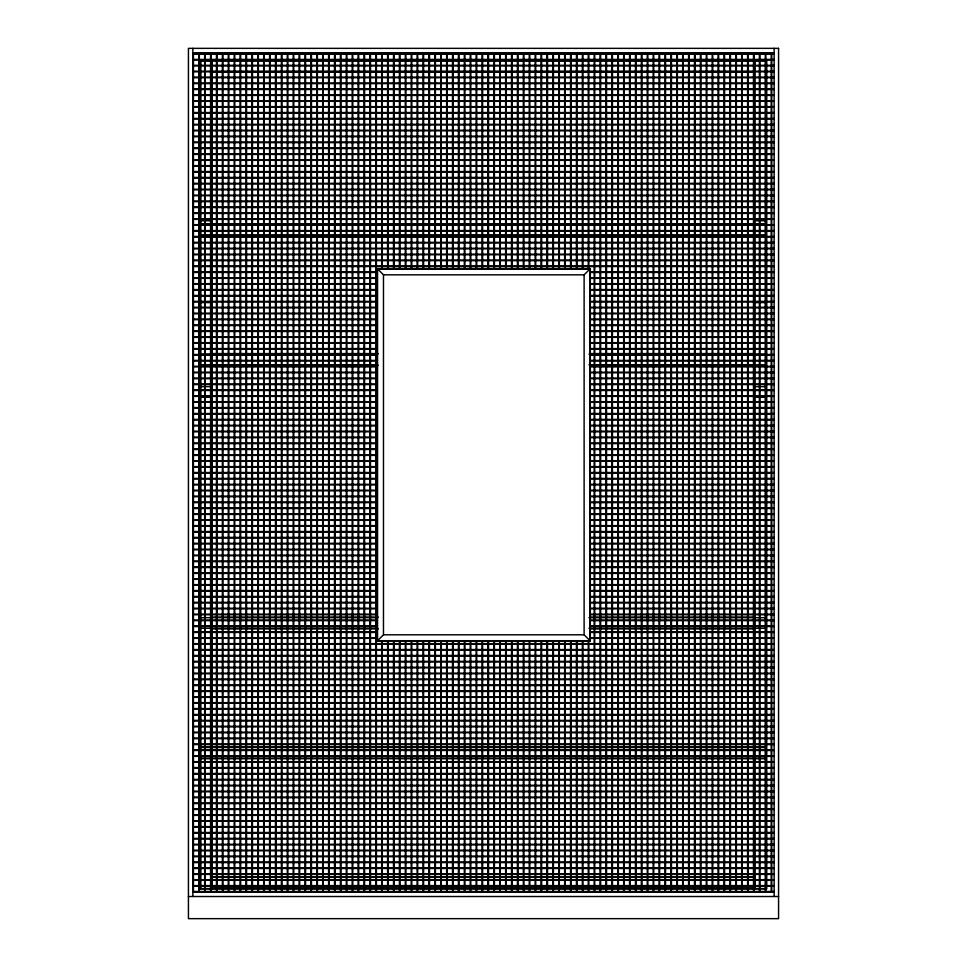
<?xml version="1.0" encoding="UTF-8"?>
<svg xmlns="http://www.w3.org/2000/svg" width="967" height="967" viewBox="0 0 967 967"><rect width="100%" height="100%" fill="white"/><g stroke="black" fill="none" stroke-linecap="round" stroke-linejoin="round"><path stroke-width="1.45" d="M590.015 640.698L584.116 634.799L584.116 274.821L590.015 268.911L377.565 268.911L377.565 640.698L590.015 640.698L590.015 268.911M377.565 640.698L383.476 634.799L383.476 274.821L377.565 268.911M192.856 52.774L774.144 52.774M192.856 53.511L774.144 53.511M192.856 54.104L774.144 54.104M192.856 59.422L774.144 59.422M192.856 60.002L774.144 60.002M200.302 60.438L766.239 60.45L766.239 888.552L200.302 888.552M200.882 61.03L211.507 61.03M212.039 61.03L754.369 61.03M755.022 61.03L765.646 61.03M192.856 65.321L774.144 65.321M192.856 65.913L774.144 65.913M192.856 71.22L774.144 71.22M212.039 71.655L754.369 71.655M192.856 71.812L774.144 71.812M192.856 77.118L774.144 77.118M192.856 77.711L774.144 77.711M192.856 83.029L774.144 83.029M192.856 83.609L774.144 83.609M192.856 88.928L774.144 88.928M192.856 89.52L774.144 89.52M192.856 94.826L774.144 94.826M192.856 95.419L774.144 95.419M192.856 100.725L774.144 100.725M192.856 101.317L774.144 101.317M192.856 106.624L774.144 106.624M192.856 107.216L774.144 107.216M192.856 112.535L774.144 112.535M192.856 113.115L774.144 113.115M192.856 118.433L774.144 118.433M192.856 119.026L774.144 119.026M192.856 124.332L774.144 124.332M192.856 124.924L774.144 124.924M192.856 130.231L774.144 130.231M192.856 130.823L774.144 130.823M192.856 136.129L774.144 136.129M192.856 136.722L774.144 136.722M192.856 142.04L774.144 142.04M192.856 142.632L774.144 142.632M192.856 147.939L774.144 147.939M192.856 148.531L774.144 148.531M192.856 153.838L774.144 153.838M192.856 154.43L774.144 154.43M192.856 159.736L774.144 159.736M192.856 160.329L774.144 160.329M192.856 165.647L774.144 165.647M192.856 166.227L774.144 166.227M192.856 171.546L774.144 171.546M192.856 172.138L774.144 172.138M192.856 177.445L774.144 177.445M192.856 178.037L774.144 178.037M192.856 183.343L774.144 183.343M192.856 183.935L774.144 183.935M192.856 189.242L774.144 189.242M192.856 189.834L774.144 189.834M192.856 195.153L774.144 195.153M192.856 195.733L774.144 195.733M192.856 201.051L774.144 201.051M192.856 201.644L774.144 201.644M192.856 206.95L774.144 206.95M192.856 207.542L774.144 207.542M192.856 212.849L774.144 212.849M192.856 213.441L774.144 213.441M192.856 218.76L774.144 218.76M192.856 219.34L774.144 219.34M200.882 220.754L211.507 220.754M755.022 220.754L765.646 220.754M200.242 223.764L766.239 223.764M200.242 224.356L766.178 224.356M192.856 224.658L774.144 224.658M192.856 225.251L774.144 225.251M192.856 230.557L774.144 230.557M192.856 231.149L774.144 231.149M200.882 231.367L211.507 231.367M755.022 231.367L765.646 231.367M200.242 234.969L766.178 234.969M200.242 235.561L766.239 235.561M192.856 236.456L774.144 236.456M192.856 237.048L774.144 237.048M192.856 242.354L774.144 242.354M192.856 242.947L774.144 242.947M192.856 248.265L774.144 248.265M192.856 248.845L774.144 248.845M192.856 254.164L774.144 254.164M192.856 254.756L774.144 254.756M192.856 260.063L774.144 260.063M192.856 260.655L774.144 260.655M192.856 265.961L774.144 265.961M192.856 266.554L774.144 266.554M377.867 269.213L589.725 269.213L589.725 640.408M192.856 271.86L377.275 271.86M590.317 271.86L774.144 271.86M192.856 272.452L377.275 272.452M590.317 272.452L774.144 272.452M383.476 274.821L584.116 274.821M192.856 277.771L377.275 277.771M590.317 277.771L774.144 277.771M192.856 278.351L377.275 278.351M590.317 278.351L774.144 278.351M192.856 283.669L377.275 283.669M590.317 283.669L774.144 283.669M192.856 284.262L377.275 284.262M590.317 284.262L774.144 284.262M192.856 289.568L377.275 289.568M590.317 289.568L774.144 289.568M192.856 290.16L377.275 290.16M590.317 290.16L774.144 290.16M192.856 295.467L377.275 295.467M590.317 295.467L774.144 295.467M192.856 296.059L377.275 296.059M590.317 296.059L774.144 296.059M192.856 301.378L377.275 301.378M590.317 301.378L774.144 301.378M192.856 301.958L377.275 301.958M590.317 301.958L774.144 301.958M200.882 302.574L211.507 302.574M755.022 302.574L765.646 302.574M192.856 307.276L377.275 307.276M590.317 307.276L774.144 307.276M192.856 307.869L377.275 307.869M590.317 307.869L774.144 307.869M192.856 313.175L377.275 313.175M590.317 313.175L774.144 313.175M192.856 313.767L377.275 313.767M590.317 313.767L774.144 313.767M192.856 319.074L377.275 319.074M590.317 319.074L774.144 319.074M192.856 319.666L377.275 319.666M590.317 319.666L774.144 319.666M192.856 324.972L377.275 324.972M590.317 324.972L774.144 324.972M192.856 325.565L377.275 325.565M590.317 325.565L774.144 325.565M192.856 330.883L377.275 330.883M590.317 330.883L774.144 330.883M192.856 331.463L377.275 331.463M590.317 331.463L774.144 331.463M192.856 336.782L377.275 336.782M590.317 336.782L774.144 336.782M192.856 337.374L377.275 337.374M590.317 337.374L774.144 337.374M192.856 342.681L377.275 342.681M590.317 342.681L774.144 342.681M192.856 343.273L377.275 343.273M590.317 343.273L774.144 343.273M192.856 348.579L377.275 348.579M590.317 348.579L774.144 348.579M192.856 349.172L377.275 349.172M590.317 349.172L774.144 349.172M212.099 353.584L378.278 353.584M589.773 353.584L754.429 353.584M200.882 354.176L377.577 354.176M588.951 354.176L753.511 354.176M755.022 354.176L766.178 354.176M192.856 354.478L377.275 354.478M590.317 354.478L774.144 354.478M192.856 355.07L377.275 355.07M590.317 355.07L774.144 355.07M192.856 360.389L377.275 360.389M590.317 360.389L774.144 360.389M192.856 360.981L377.275 360.981M590.317 360.981L774.144 360.981M200.882 364.801L377.577 364.801M588.951 364.801L753.511 364.801M755.022 364.801L766.178 364.801M212.099 365.393L378.278 365.393M589.773 365.393L754.429 365.393M192.856 366.288L377.275 366.288M590.317 366.288L774.144 366.288M192.856 366.88L377.275 366.88M590.317 366.88L774.144 366.88M192.856 372.186L377.275 372.186M590.317 372.186L774.144 372.186M192.856 372.778L377.275 372.778M590.317 372.778L774.144 372.778M192.856 378.085L377.275 378.085M590.317 378.085L774.144 378.085M192.856 378.677L377.275 378.677M590.317 378.677L774.144 378.677M192.856 383.996L377.275 383.996M590.317 383.996L774.144 383.996M192.856 384.576L377.275 384.576M590.317 384.576L774.144 384.576M200.882 386.643L211.507 386.643M755.022 386.643L765.646 386.643M192.856 389.894L377.275 389.894M590.317 389.894L774.144 389.894M192.856 390.487L377.275 390.487M590.317 390.487L774.144 390.487M192.856 395.793L377.275 395.793M590.317 395.793L774.144 395.793M192.856 396.385L377.275 396.385M590.317 396.385L774.144 396.385M200.882 397.256L211.507 397.256M755.022 397.256L765.646 397.256M192.856 401.692L377.275 401.692M590.317 401.692L774.144 401.692M192.856 402.284L377.275 402.284M590.317 402.284L774.144 402.284M192.856 407.59L377.275 407.59M590.317 407.59L774.144 407.59M192.856 408.183L377.275 408.183M590.317 408.183L774.144 408.183M192.856 413.501L377.275 413.501M590.317 413.501L774.144 413.501M192.856 414.081L377.275 414.081M590.317 414.081L774.144 414.081M192.856 419.4L377.275 419.4M590.317 419.4L774.144 419.4M192.856 419.992L377.275 419.992M590.317 419.992L774.144 419.992M192.856 425.299L377.275 425.299M590.317 425.299L774.144 425.299M192.856 425.891L377.275 425.891M590.317 425.891L774.144 425.891M192.856 431.197L377.275 431.197M590.317 431.197L774.144 431.197M192.856 431.79L377.275 431.79M590.317 431.79L774.144 431.79M192.856 437.108L377.275 437.108M590.317 437.108L774.144 437.108M192.856 437.688L377.275 437.688M590.317 437.688L774.144 437.688M192.856 443.007L377.275 443.007M590.317 443.007L774.144 443.007M192.856 443.599L377.275 443.599M590.317 443.599L774.144 443.599M192.856 448.906L377.275 448.906M590.317 448.906L774.144 448.906M192.856 449.498L377.275 449.498M590.317 449.498L774.144 449.498M192.856 454.804L377.275 454.804M590.317 454.804L774.144 454.804M192.856 455.397L377.275 455.397M590.317 455.397L774.144 455.397M192.856 460.703L377.275 460.703M590.317 460.703L774.144 460.703M192.856 461.295L377.275 461.295M590.317 461.295L774.144 461.295M192.856 466.614L377.275 466.614M590.317 466.614L774.144 466.614M192.856 467.194L377.275 467.194M590.317 467.194L774.144 467.194M192.856 472.512L377.275 472.512M590.317 472.512L774.144 472.512M192.856 473.105L377.275 473.105M590.317 473.105L774.144 473.105M192.856 478.411L377.275 478.411M590.317 478.411L774.144 478.411M192.856 479.003L377.275 479.003M590.317 479.003L774.144 479.003M192.856 484.31L377.275 484.31M590.317 484.31L774.144 484.31M192.856 484.902L377.275 484.902M590.317 484.902L774.144 484.902M192.856 490.209L377.275 490.209M590.317 490.209L774.144 490.209M192.856 490.801L377.275 490.801M590.317 490.801L774.144 490.801M192.856 496.119L377.275 496.119M590.317 496.119L774.144 496.119M192.856 496.712L377.275 496.712M590.317 496.712L774.144 496.712M192.856 502.018L377.275 502.018M590.317 502.018L774.144 502.018M192.856 502.61L377.275 502.61M590.317 502.61L774.144 502.61M192.856 507.917L377.275 507.917M590.317 507.917L774.144 507.917M192.856 508.509L377.275 508.509M590.317 508.509L774.144 508.509M192.856 513.815L377.275 513.815M590.317 513.815L774.144 513.815M192.856 514.408L377.275 514.408M590.317 514.408L774.144 514.408M192.856 519.726L377.275 519.726M590.317 519.726L774.144 519.726M192.856 520.306L377.275 520.306M590.317 520.306L774.144 520.306M192.856 525.625L377.275 525.625M590.317 525.625L774.144 525.625M192.856 526.217L377.275 526.217M590.317 526.217L774.144 526.217M192.856 531.524L377.275 531.524M590.317 531.524L774.144 531.524M192.856 532.116L377.275 532.116M590.317 532.116L774.144 532.116M192.856 537.422L377.275 537.422M590.317 537.422L774.144 537.422M192.856 538.015L377.275 538.015M590.317 538.015L774.144 538.015M192.856 543.321L377.275 543.321M590.317 543.321L774.144 543.321M192.856 543.913L377.275 543.913M590.317 543.913L774.144 543.913M192.856 549.232L377.275 549.232M590.317 549.232L774.144 549.232M192.856 549.812L377.275 549.812M590.317 549.812L774.144 549.812M192.856 555.131L377.275 555.131M590.317 555.131L774.144 555.131M192.856 555.723L377.275 555.723M590.317 555.723L774.144 555.723M192.856 561.029L377.275 561.029M590.317 561.029L774.144 561.029M192.856 561.622L377.275 561.622M590.317 561.622L774.144 561.622M192.856 566.928L377.275 566.928M590.317 566.928L774.144 566.928M192.856 567.52L377.275 567.52M590.317 567.52L774.144 567.52M192.856 572.839L377.275 572.839M590.317 572.839L774.144 572.839M192.856 573.419L377.275 573.419M590.317 573.419L774.144 573.419M192.856 578.737L377.275 578.737M590.317 578.737L774.144 578.737M192.856 579.33L377.275 579.33M590.317 579.33L774.144 579.33M192.856 584.636L377.275 584.636M590.317 584.636L774.144 584.636M192.856 585.228L377.275 585.228M590.317 585.228L774.144 585.228M192.856 590.535L377.275 590.535M590.317 590.535L774.144 590.535M192.856 591.127L377.275 591.127M590.317 591.127L774.144 591.127M192.856 596.434L377.275 596.434M590.317 596.434L774.144 596.434M192.856 597.026L377.275 597.026M590.317 597.026L774.144 597.026M192.856 602.344L377.275 602.344M590.317 602.344L774.144 602.344M192.856 602.924L377.275 602.924M590.317 602.924L774.144 602.924M192.856 608.243L377.275 608.243M590.317 608.243L774.144 608.243M192.856 608.835L377.275 608.835M590.317 608.835L774.144 608.835M192.856 614.142L377.275 614.142M590.317 614.142L774.144 614.142M192.856 614.734L377.275 614.734M590.317 614.734L774.144 614.734M212.099 617.079L378.278 617.079M589.773 617.079L754.429 617.079M200.882 617.671L377.577 617.671M588.951 617.671L753.511 617.671M755.022 617.671L766.178 617.671M192.856 620.04L377.275 620.04M590.317 620.04L774.144 620.04M192.856 620.633L377.275 620.633M590.317 620.633L774.144 620.633M192.856 625.939L377.275 625.939M590.317 625.939L774.144 625.939M192.856 626.531L377.275 626.531M590.317 626.531L774.144 626.531M200.882 628.296L377.577 628.296M588.951 628.296L753.511 628.296M755.022 628.296L766.178 628.296M212.099 628.888L378.278 628.888M589.773 628.888L754.429 628.888M192.856 631.85L377.275 631.85M590.317 631.85L774.144 631.85M192.856 632.43L377.275 632.43M590.317 632.43L774.144 632.43M383.476 634.799L584.116 634.799M192.856 637.749L377.275 637.749M590.317 637.749L774.144 637.749M192.856 638.341L377.275 638.341M590.317 638.341L774.144 638.341M192.856 643.647L774.144 643.647M192.856 644.24L774.144 644.24M192.856 649.546L774.144 649.546M192.856 650.138L774.144 650.138M192.856 655.457L774.144 655.457M192.856 656.037L774.144 656.037M192.856 661.355L774.144 661.355M192.856 661.948L774.144 661.948M192.856 667.254L774.144 667.254M192.856 667.846L774.144 667.846M192.856 673.153L774.144 673.153M192.856 673.745L774.144 673.745M192.856 679.052L774.144 679.052M192.856 679.644L774.144 679.644M192.856 684.962L774.144 684.962M192.856 685.543L774.144 685.543M192.856 690.861L774.144 690.861M192.856 691.453L774.144 691.453M192.856 696.76L774.144 696.76M192.856 697.352L774.144 697.352M192.856 702.658L774.144 702.658M192.856 703.251L774.144 703.251M192.856 708.557L774.144 708.557M192.856 709.149L774.144 709.149M192.856 714.468L774.144 714.468M192.856 715.06L774.144 715.06M192.856 720.367L774.144 720.367M192.856 720.959L774.144 720.959M192.856 726.265L774.144 726.265M192.856 726.858L774.144 726.858M192.856 732.164L774.144 732.164M192.856 732.756L774.144 732.756M192.856 738.075L774.144 738.075M192.856 738.655L774.144 738.655M192.856 743.974L774.144 743.974M192.856 744.566L774.144 744.566M200.242 746.911L766.239 746.911M200.242 747.503L766.178 747.503M192.856 749.872L774.144 749.872M192.856 750.465L774.144 750.465M192.856 755.771L774.144 755.771M192.856 756.363L774.144 756.363M200.242 758.128L766.178 758.128M200.242 758.708L766.239 758.708M192.856 761.67L774.144 761.67M192.856 762.262L774.144 762.262M192.856 767.58L774.144 767.58M192.856 768.161L774.144 768.161M192.856 773.479L774.144 773.479M192.856 774.071L774.144 774.071M192.856 779.378L774.144 779.378M192.856 779.97L774.144 779.97M192.856 785.277L774.144 785.277M192.856 785.869L774.144 785.869M192.856 791.187L774.144 791.187M192.856 791.768L774.144 791.768M192.856 797.086L774.144 797.086M192.856 797.678L774.144 797.678M192.856 802.985L774.144 802.985M192.856 803.577L774.144 803.577M192.856 808.883L774.144 808.883M192.856 809.476L774.144 809.476M192.856 814.782L774.144 814.782M192.856 815.374L774.144 815.374M192.856 820.693L774.144 820.693M192.856 821.273L774.144 821.273M192.856 826.592L774.144 826.592M192.856 827.184L774.144 827.184M192.856 832.49L774.144 832.49M192.856 833.083L774.144 833.083M192.856 838.389L774.144 838.389M192.856 838.981L774.144 838.981M192.856 844.288L774.144 844.288M192.856 844.88L774.144 844.88M192.856 850.198L774.144 850.198M192.856 850.791L774.144 850.791M192.856 856.097L774.144 856.097M192.856 856.689L774.144 856.689M192.856 861.996L774.144 861.996M192.856 862.588L774.144 862.588M192.856 867.895L774.144 867.895M192.856 868.487L774.144 868.487M192.856 873.805L774.144 873.805M192.856 874.386L774.144 874.386M212.039 877.335L754.369 877.335M192.856 879.704L774.144 879.704M192.856 880.296L774.144 880.296M192.856 885.603L774.144 885.603M192.856 886.195L774.144 886.195M212.039 887.948L754.369 887.948M192.856 891.501L774.144 891.501M192.856 892.094L774.144 892.094M188.432 896.518L778.568 896.518M774.144 48.35L774.144 896.518M771.775 52.774L771.775 892.094M771.195 52.774L771.195 892.094M765.876 52.774L765.876 892.094M765.646 60.45L765.646 888.552M765.284 52.774L765.284 892.094M759.977 52.774L759.977 892.094M759.385 52.774L759.385 892.094M755.022 60.45L755.022 888.552M754.079 52.774L754.079 892.094M753.486 52.774L753.486 892.094M748.18 52.774L748.18 892.094M747.588 52.774L747.588 892.094M742.269 52.774L742.269 892.094M741.677 52.774L741.677 892.094M736.37 52.774L736.37 892.094M735.778 52.774L735.778 892.094M730.472 52.774L730.472 892.094M729.88 52.774L729.88 892.094M724.573 52.774L724.573 892.094M723.981 52.774L723.981 892.094M718.662 52.774L718.662 892.094M718.082 52.774L718.082 892.094M712.764 52.774L712.764 892.094M712.171 52.774L712.171 892.094M706.865 52.774L706.865 892.094M706.273 52.774L706.273 892.094M700.966 52.774L700.966 892.094M700.374 52.774L700.374 892.094M695.068 52.774L695.068 892.094M694.475 52.774L694.475 892.094M689.157 52.774L689.157 892.094M688.577 52.774L688.577 892.094M683.258 52.774L683.258 892.094M682.666 52.774L682.666 892.094M677.359 52.774L677.359 892.094M676.767 52.774L676.767 892.094M671.461 52.774L671.461 892.094M670.868 52.774L670.868 892.094M665.55 52.774L665.55 892.094M664.97 52.774L664.97 892.094M659.651 52.774L659.651 892.094M659.059 52.774L659.059 892.094M653.752 52.774L653.752 892.094M653.16 52.774L653.16 892.094M647.854 52.774L647.854 892.094M647.261 52.774L647.261 892.094M641.955 52.774L641.955 892.094M641.363 52.774L641.363 892.094M636.044 52.774L636.044 892.094M635.464 52.774L635.464 892.094M630.146 52.774L630.146 892.094M629.553 52.774L629.553 892.094M624.247 52.774L624.247 892.094M623.655 52.774L623.655 892.094M618.348 52.774L618.348 892.094M617.756 52.774L617.756 892.094M612.449 52.774L612.449 892.094M611.857 52.774L611.857 892.094M606.539 52.774L606.539 892.094M605.946 52.774L605.946 892.094M600.64 52.774L600.64 892.094M600.048 52.774L600.048 892.094M594.741 52.774L594.741 892.094M594.149 52.774L594.149 892.094M588.843 52.774L588.843 268.621M588.843 640.988L588.843 892.094M588.25 52.774L588.25 268.621M588.25 640.988L588.25 892.094M582.932 52.774L582.932 268.621M582.932 640.988L582.932 892.094M582.352 52.774L582.352 268.621M582.352 640.988L582.352 892.094M577.033 52.774L577.033 268.621M577.033 640.988L577.033 892.094M576.441 52.774L576.441 268.621M576.441 640.988L576.441 892.094M571.134 52.774L571.134 268.621M571.134 640.988L571.134 892.094M570.542 52.774L570.542 268.621M570.542 640.988L570.542 892.094M565.236 52.774L565.236 268.621M565.236 640.988L565.236 892.094M564.643 52.774L564.643 268.621M564.643 640.988L564.643 892.094M559.337 52.774L559.337 268.621M559.337 640.988L559.337 892.094M558.745 52.774L558.745 268.621M558.745 640.988L558.745 892.094M553.426 52.774L553.426 268.621M553.426 640.988L553.426 892.094M552.846 52.774L552.846 268.621M552.846 640.988L552.846 892.094M547.527 52.774L547.527 268.621M547.527 640.988L547.527 892.094M546.935 52.774L546.935 268.621M546.935 640.988L546.935 892.094M541.629 52.774L541.629 268.621M541.629 640.988L541.629 892.094M541.037 52.774L541.037 268.621M541.037 640.988L541.037 892.094M535.73 52.774L535.73 268.621M535.73 640.988L535.73 892.094M535.138 52.774L535.138 268.621M535.138 640.988L535.138 892.094M529.819 52.774L529.819 268.621M529.819 640.988L529.819 892.094M529.239 52.774L529.239 268.621M529.239 640.988L529.239 892.094M523.921 52.774L523.921 268.621M523.921 640.988L523.921 892.094M523.328 52.774L523.328 268.621M523.328 640.988L523.328 892.094M518.022 52.774L518.022 268.621M518.022 640.988L518.022 892.094M517.43 52.774L517.43 268.621M517.43 640.988L517.43 892.094M512.123 52.774L512.123 268.621M512.123 640.988L512.123 892.094M511.531 52.774L511.531 268.621M511.531 640.988L511.531 892.094M506.225 52.774L506.225 268.621M506.225 640.988L506.225 892.094M505.632 52.774L505.632 268.621M505.632 640.988L505.632 892.094M500.314 52.774L500.314 268.621M500.314 640.988L500.314 892.094M499.734 52.774L499.734 268.621M499.734 640.988L499.734 892.094M494.415 52.774L494.415 268.621M494.415 640.988L494.415 892.094M493.823 52.774L493.823 268.621M493.823 640.988L493.823 892.094M488.516 52.774L488.516 268.621M488.516 640.988L488.516 892.094M487.924 52.774L487.924 268.621M487.924 640.988L487.924 892.094M482.618 52.774L482.618 268.621M482.618 640.988L482.618 892.094M482.025 52.774L482.025 268.621M482.025 640.988L482.025 892.094M476.719 52.774L476.719 268.621M476.719 640.988L476.719 892.094M476.127 52.774L476.127 268.621M476.127 640.988L476.127 892.094M470.808 52.774L470.808 268.621M470.808 640.988L470.808 892.094M470.216 52.774L470.216 268.621M470.216 640.988L470.216 892.094M464.909 52.774L464.909 268.621M464.909 640.988L464.909 892.094M464.317 52.774L464.317 268.621M464.317 640.988L464.317 892.094M459.011 52.774L459.011 268.621M459.011 640.988L459.011 892.094M458.418 52.774L458.418 268.621M458.418 640.988L458.418 892.094M453.112 52.774L453.112 268.621M453.112 640.988L453.112 892.094M452.52 52.774L452.52 268.621M452.52 640.988L452.52 892.094M447.201 52.774L447.201 268.621M447.201 640.988L447.201 892.094M446.621 52.774L446.621 268.621M446.621 640.988L446.621 892.094M441.303 52.774L441.303 268.621M441.303 640.988L441.303 892.094M440.71 52.774L440.71 268.621M440.71 640.988L440.71 892.094M435.404 52.774L435.404 268.621M435.404 640.988L435.404 892.094M434.812 52.774L434.812 268.621M434.812 640.988L434.812 892.094M429.505 52.774L429.505 268.621M429.505 640.988L429.505 892.094M428.913 52.774L428.913 268.621M428.913 640.988L428.913 892.094M423.606 52.774L423.606 268.621M423.606 640.988L423.606 892.094M423.014 52.774L423.014 268.621M423.014 640.988L423.014 892.094M417.696 52.774L417.696 268.621M417.696 640.988L417.696 892.094M417.115 52.774L417.115 268.621M417.115 640.988L417.115 892.094M411.797 52.774L411.797 268.621M411.797 640.988L411.797 892.094M411.205 52.774L411.205 268.621M411.205 640.988L411.205 892.094M405.898 52.774L405.898 268.621M405.898 640.988L405.898 892.094M405.306 52.774L405.306 268.621M405.306 640.988L405.306 892.094M400 52.774L400 268.621M400 640.988L400 892.094M399.407 52.774L399.407 268.621M399.407 640.988L399.407 892.094M394.101 52.774L394.101 268.621M394.101 640.988L394.101 892.094M393.509 52.774L393.509 268.621M393.509 640.988L393.509 892.094M388.19 52.774L388.19 268.621M388.19 640.988L388.19 892.094M387.598 52.774L387.598 268.621M387.598 640.988L387.598 892.094M382.291 52.774L382.291 268.621M382.291 640.988L382.291 892.094M381.699 52.774L381.699 268.621M381.699 640.988L381.699 892.094M376.393 52.774L376.393 892.094M375.8 52.774L375.8 892.094M370.494 52.774L370.494 892.094M369.902 52.774L369.902 892.094M364.583 52.774L364.583 892.094M364.003 52.774L364.003 892.094M358.684 52.774L358.684 892.094M358.092 52.774L358.092 892.094M352.786 52.774L352.786 892.094M352.193 52.774L352.193 892.094M346.887 52.774L346.887 892.094M346.295 52.774L346.295 892.094M340.988 52.774L340.988 892.094M340.396 52.774L340.396 892.094M335.078 52.774L335.078 892.094M334.497 52.774L334.497 892.094M329.179 52.774L329.179 892.094M328.587 52.774L328.587 892.094M323.28 52.774L323.28 892.094M322.688 52.774L322.688 892.094M317.381 52.774L317.381 892.094M316.789 52.774L316.789 892.094M311.471 52.774L311.471 892.094M310.89 52.774L310.89 892.094M305.572 52.774L305.572 892.094M304.98 52.774L304.98 892.094M299.673 52.774L299.673 892.094M299.081 52.774L299.081 892.094M293.775 52.774L293.775 892.094M293.182 52.774L293.182 892.094M287.876 52.774L287.876 892.094M287.284 52.774L287.284 892.094M281.965 52.774L281.965 892.094M281.385 52.774L281.385 892.094M276.066 52.774L276.066 892.094M275.474 52.774L275.474 892.094M270.168 52.774L270.168 892.094M269.575 52.774L269.575 892.094M264.269 52.774L264.269 892.094M263.677 52.774L263.677 892.094M258.37 52.774L258.37 892.094M257.778 52.774L257.778 892.094M252.46 52.774L252.46 892.094M251.867 52.774L251.867 892.094M246.561 52.774L246.561 892.094M245.969 52.774L245.969 892.094M240.662 52.774L240.662 892.094M240.07 52.774L240.07 892.094M234.763 52.774L234.763 892.094M234.171 52.774L234.171 892.094M228.853 52.774L228.853 892.094M228.272 52.774L228.272 892.094M222.954 52.774L222.954 892.094M222.362 52.774L222.362 892.094M217.055 52.774L217.055 892.094M216.463 52.774L216.463 892.094M212.099 60.45L212.099 888.54M212.039 60.45L212.039 72.247L754.369 72.247L754.369 60.438L754.429 888.552L754.369 876.743L212.039 876.743L212.039 888.54M211.507 60.45L211.507 888.552M211.157 52.774L211.157 892.094M210.564 52.774L210.564 892.094M205.258 52.774L205.258 892.094M204.666 52.774L204.666 892.094M200.882 60.45L200.882 888.552M199.347 52.774L199.347 892.094M198.767 52.774L198.767 892.094M193.448 52.774L193.448 892.094M192.856 48.35L192.856 896.518M778.568 48.35L188.432 48.35L188.432 918.65L778.568 918.65L778.568 48.35M766.758 60.147L200.242 60.147L200.242 888.854L766.758 888.854L766.758 60.147M590.317 268.621L377.275 268.621L377.275 640.988L590.317 640.988L590.317 268.621"/></g></svg>
